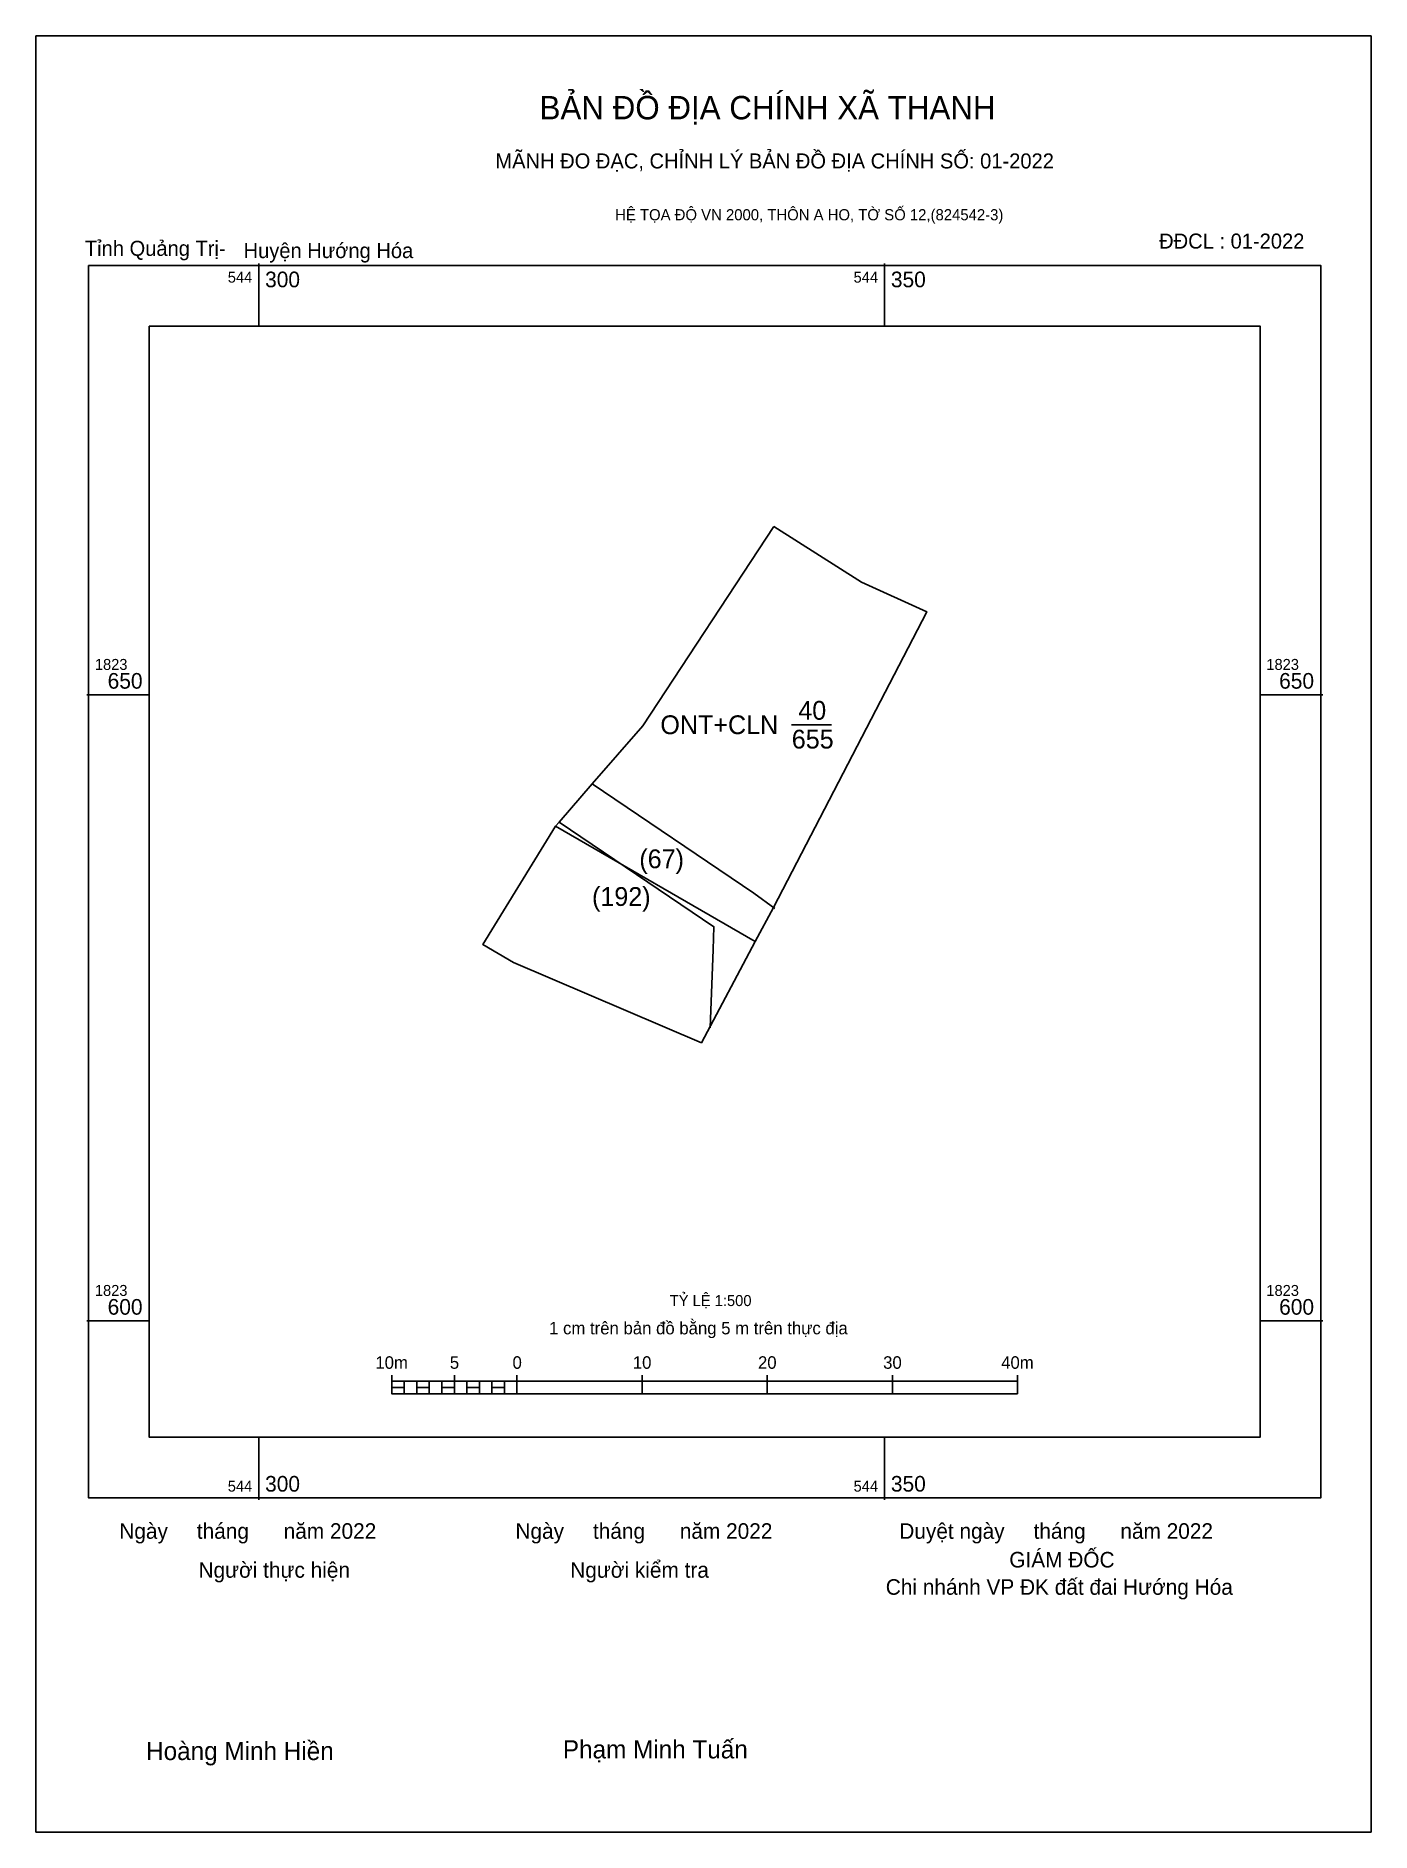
# Model space of a CAD drawing. Extents: x 543871 to 544389, y 1823092 to 1823703.
# Drawn here: x 544282.2 to 544388.9, y 1823559.2 to 1823702.6 of the extents above.
import ezdxf

# ---------------------------------------------------------------- set-up
doc = ezdxf.new("R2010")
doc.units = 0
for name, color, linetype in [('Level 10', 7, 'Continuous'), ('Level 13', 7, 'Continuous'), ('Level 15', 7, 'Continuous'), ('Level 27', 7, 'Continuous'), ('Level 29', 7, 'Continuous'), ('Level 37', 7, 'Continuous'), ('Level 54', 7, 'Continuous'), ('Level 6', 7, 'Continuous'), ('Level 62', 7, 'Continuous'), ('Level 63', 7, 'Continuous'), ('Level 9', 7, 'Continuous')]:
    doc.layers.add(name, color=color, linetype=linetype)

msp = doc.modelspace()

# ---------------------------------------------------------------- linework, layer by layer
at = {"layer": 'Level 10'}
msp.add_lwpolyline([(544341.14, 1823663.45), (544348.16, 1823659.01), (544353.36, 1823656.64), (544341.11, 1823633.02), (544339.66, 1823630.3), (544335.36, 1823622.22), (544320.34, 1823628.64), (544317.89, 1823630.08), (544323.69, 1823639.51), (544323.99, 1823639.85), (544326.64, 1823642.9), (544330.68, 1823647.52)], close=True, dxfattribs=at)
at = {"layer": 'Level 15'}
msp.add_lwpolyline([(544282.19, 1823702.64), (544388.87, 1823702.64), (544388.87, 1823559.18), (544282.19, 1823559.18)], close=True, dxfattribs=at)
at = {"layer": 'Level 27'}
for p, q in [((544341.14, 1823663.45), (544341.14, 1823663.45)), ((544353.36, 1823656.64), (544353.36, 1823656.64))]:
    msp.add_line(p, q, dxfattribs=at)
at = {"layer": 'Level 29'}
for p, q in [((544323.69, 1823639.51), (544339.66, 1823630.3)), ((544336.29, 1823629.67), (544336.05, 1823623.42))]:
    msp.add_line(p, q, dxfattribs=at)
for points in [[(544326.64, 1823642.9), (544339.55, 1823634.17), (544341.24, 1823632.93)], [(544336.29, 1823629.67), (544336.36, 1823631.49), (544323.99, 1823639.85)]]:
    msp.add_lwpolyline(points, dxfattribs=at)
at = {"layer": 'Level 54'}
msp.add_line((544342.57, 1823647.62), (544345.76, 1823647.62), dxfattribs=at)
at = {"layer": 'Level 62'}
msp.add_lwpolyline([(544291.25, 1823679.46), (544380, 1823679.46), (544380, 1823590.71), (544291.25, 1823590.71)], close=True, dxfattribs=at)
at = {"layer": 'Level 63'}
for p, q in [((544300, 1823684.46), (544300, 1823679.46)), ((544350, 1823684.46), (544350, 1823679.46)), ((544286.25, 1823650), (544291.25, 1823650)), ((544380, 1823650), (544385, 1823650)), ((544286.25, 1823600), (544291.25, 1823600)), ((544380, 1823600), (544385, 1823600)), ((544310.62, 1823595.68), (544310.62, 1823594.18)), ((544315.62, 1823595.68), (544315.62, 1823594.18)), ((544320.62, 1823595.68), (544320.62, 1823594.18)), ((544330.62, 1823595.68), (544330.62, 1823594.18)), ((544340.62, 1823595.68), (544340.62, 1823594.18)), ((544350.62, 1823595.68), (544350.62, 1823594.18)), ((544360.62, 1823595.68), (544360.62, 1823594.18)), ((544310.62, 1823595.18), (544360.62, 1823595.18)), ((544310.62, 1823594.18), (544360.62, 1823594.18)), ((544311.62, 1823595.18), (544311.62, 1823594.18)), ((544312.62, 1823595.18), (544312.62, 1823594.18)), ((544313.62, 1823595.18), (544313.62, 1823594.18)), ((544314.62, 1823595.18), (544314.62, 1823594.18)), ((544315.62, 1823595.18), (544315.62, 1823594.18)), ((544316.62, 1823595.18), (544316.62, 1823594.18)), ((544317.62, 1823595.18), (544317.62, 1823594.18)), ((544318.62, 1823595.18), (544318.62, 1823594.18)), ((544319.62, 1823595.18), (544319.62, 1823594.18)), ((544320.62, 1823595.18), (544320.62, 1823594.18)), ((544300, 1823590.71), (544300, 1823585.71)), ((544350, 1823590.71), (544350, 1823585.71))]:
    msp.add_line(p, q, dxfattribs=at)
for points in [[(544286.4, 1823684.31), (544384.85, 1823684.31), (544384.85, 1823585.87), (544286.4, 1823585.87)], [(544310.62, 1823594.68), (544311.62, 1823594.68), (544311.62, 1823594.18), (544310.62, 1823594.18)], [(544310.62, 1823594.68), (544311.62, 1823594.68), (544311.62, 1823594.18), (544310.62, 1823594.18)], [(544312.62, 1823594.68), (544313.62, 1823594.68), (544313.62, 1823594.18), (544312.62, 1823594.18)], [(544314.62, 1823594.68), (544315.62, 1823594.68), (544315.62, 1823594.18), (544314.62, 1823594.18)], [(544316.62, 1823594.68), (544317.62, 1823594.68), (544317.62, 1823594.18), (544316.62, 1823594.18)], [(544318.62, 1823594.68), (544319.62, 1823594.68), (544319.62, 1823594.18), (544318.62, 1823594.18)]]:
    msp.add_lwpolyline(points, close=True, dxfattribs=at)

# ---------------------------------------------------------------- texts
at = {"layer": 'Level 13'}
for s, p in [('40', (544343.1, 1823648.02)), ('ONT+CLN', (544332.08, 1823646.87)), ('655', (544342.58, 1823645.72))]:
    msp.add_text(s, height=1.5, dxfattribs=at).set_placement(p)
at = {"layer": 'Level 37'}
for s, p in [('(67)', (544330.4, 1823636.16)), ('(192)', (544326.62, 1823633.15))]:
    msp.add_text(s, height=1.5, dxfattribs=at).set_placement(p)
at = {"layer": 'Level 6'}
msp.add_text('TỶ LỆ 1:500', height=0.879, dxfattribs=at).set_placement((544332.83, 1823601.19))
at = {"layer": 'Level 63'}
for s, height, p in [('BẢN ĐỒ ĐỊA CHÍNH XÃ THANH', 1.8718, (544322.43, 1823695.97)), ('MÃNH ĐO ĐẠC, CHỈNH LÝ BẢN ĐỒ ĐỊA CHÍNH SỐ: 01-2022', 1.2011, (544318.9, 1823692.05)), ('HỆ TỌA ĐỘ VN 2000, THÔN A HO, TỜ SỐ 12,(824542-3)', 0.8891, (544328.47, 1823687.91)), ('544', 0.875, (544297.52, 1823682.93)), ('300', 1.25, (544300.5, 1823682.56)), ('544', 0.875, (544347.52, 1823682.93)), ('350', 1.25, (544350.5, 1823682.56)), ('1823', 0.875, (544286.9, 1823652)), ('1823', 0.875, (544380.5, 1823652)), ('650', 1.25, (544287.92, 1823650.5)), ('650', 1.25, (544381.52, 1823650.5)), ('1823', 0.875, (544286.9, 1823602)), ('1823', 0.875, (544380.5, 1823602)), ('600', 1.25, (544287.92, 1823600.5)), ('600', 1.25, (544381.52, 1823600.5)), ('1 cm trên bản đồ bằng 5 m trên thực địa', 1, (544323.19, 1823598.93)), ('10m', 1, (544309.31, 1823596.18)), ('5', 1, (544315.26, 1823596.18)), ('0', 1, (544320.27, 1823596.18)), ('10', 1, (544329.88, 1823596.18)), ('20', 1, (544339.88, 1823596.18)), ('30', 1, (544349.88, 1823596.18)), ('40m', 1, (544359.31, 1823596.18)), ('544', 0.875, (544297.52, 1823586.37)), ('300', 1.25, (544300.5, 1823586.37)), ('544', 0.875, (544347.52, 1823586.37)), ('350', 1.25, (544350.5, 1823586.37)), ('Ngày     tháng      năm 2022', 1.2442, (544288.85, 1823582.6)), ('Ngày     tháng      năm 2022', 1.2442, (544320.5, 1823582.6)), ('Duyệt ngày     tháng      năm 2022', 1.2442, (544351.17, 1823582.6)), ('GIÁM ĐỐC', 1.244, (544359.96, 1823580.31)), ('Người thực hiện', 1.2442, (544295.18, 1823579.49)), ('Người kiểm tra', 1.2442, (544324.88, 1823579.49)), ('Chi nhánh VP ĐK đất đai Hướng Hóa', 1.2442, (544350.09, 1823578.13)), ('Hoàng Minh Hiền', 1.4512, (544290.99, 1823564.93)), ('Phạm Minh Tuấn', 1.4512, (544324.29, 1823565.06))]:
    msp.add_text(s, height=height, dxfattribs=at).set_placement(p)
at = {"layer": 'Level 9'}
for s, p in [('Tỉnh Quảng Trị-', (544286.1, 1823685.07)), ('Huyện Hướng Hóa', (544298.78, 1823684.89)), ('ĐĐCL : 01-2022', (544371.93, 1823685.65))]:
    msp.add_text(s, height=1.2011, dxfattribs=at).set_placement(p)

doc.saveas('drawing.dxf')
